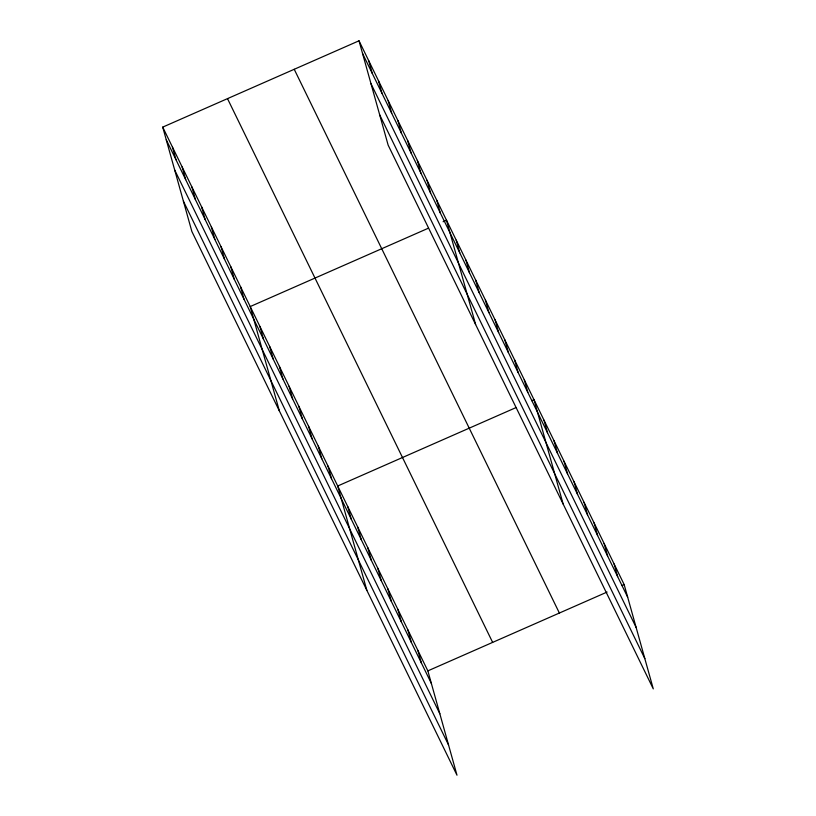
<?xml version="1.0" encoding="UTF-8"?>
<svg xmlns="http://www.w3.org/2000/svg" width="816" height="816" viewBox="0 0 816 816"><rect width="100%" height="100%" fill="white"/><g stroke="black" fill="none" stroke-linecap="round" stroke-linejoin="round"><path stroke-width="1.22" d="M162.721 127.123L427.859 670.874L456.991 775.2L191.852 231.448L162.721 127.123L359.009 40.8L624.148 584.552L653.279 688.877L388.141 145.126L359.009 40.8M428.318 228.235L250.216 306.561L279.347 410.887M443.098 221.738L446.505 220.238L475.636 324.564M515.824 407.674L337.712 485.999L366.843 590.325M531.726 400.676L534.001 399.677L563.132 504.002M427.859 670.874L607.104 592.049M621.874 585.551L624.148 584.552M362.539 53.448L627.677 597.2M370.984 83.701L636.133 627.453M379.685 114.872L644.834 658.624M294.229 69.289L559.378 613.04M227.501 98.634L492.64 642.386M166.25 139.771L431.399 683.522M174.695 170.024L439.844 713.776M183.406 201.195L448.545 744.947M614.132 564.009L617.661 576.657M604.115 543.466L607.645 556.114M594.099 522.934L597.628 535.571M584.083 502.391L587.612 515.029M574.066 481.848L577.595 494.486M564.05 461.305L567.579 473.943M554.033 440.762L557.563 453.41M544.017 420.22L547.546 432.868M524.28 379.736L527.809 392.384M514.559 359.805L518.089 372.443M504.839 339.864L508.368 352.512M495.118 319.923L498.647 332.571M485.398 299.992L488.927 312.63M475.667 280.051L479.206 292.699M465.946 260.11L469.475 272.758M456.226 240.179L459.755 252.817M436.784 200.297L440.314 212.945M427.064 180.367L430.593 193.004M417.343 160.426L420.872 173.074M407.623 140.485L411.152 153.133M397.892 120.554L401.421 133.192M388.171 100.613L391.7 113.261M378.451 80.672L381.98 93.32M368.73 60.741L372.259 73.379M417.843 650.332L421.382 662.98M407.827 629.789L411.366 642.437M397.81 609.246L401.35 621.894M387.794 588.703L391.333 601.351M377.777 568.171L381.317 580.808M367.761 547.628L371.3 560.266M357.745 527.085L361.284 539.723M347.728 506.542L351.257 519.19M327.991 466.058L331.52 478.706M318.271 446.128L321.8 458.765M308.55 426.187L312.079 438.835M298.829 406.246L302.359 418.894M289.109 386.315L292.638 398.953M279.388 366.374L282.917 379.022M269.657 346.433L273.197 359.081M259.937 326.502L263.466 339.14M240.496 286.62L244.025 299.268M230.775 266.689L234.304 279.327M221.054 246.748L224.584 259.396M211.334 226.807L214.863 239.455M201.613 206.876L205.142 219.514M191.882 186.935L195.422 199.583M182.162 166.994L185.691 179.642M172.441 147.064L175.97 159.701"/></g></svg>
